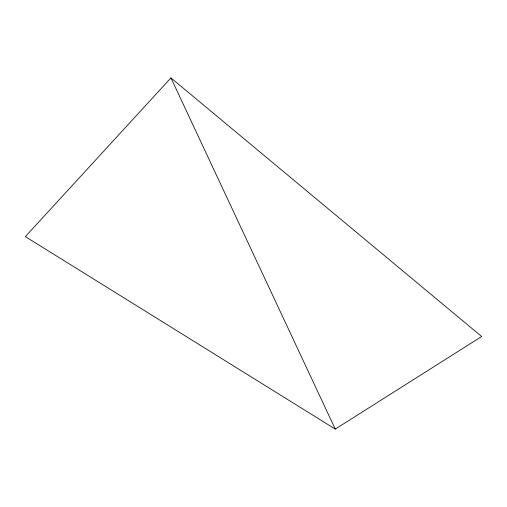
<?xml version="1.0" encoding="UTF-8"?>
<svg xmlns="http://www.w3.org/2000/svg" width="507" height="507" viewBox="0 0 507 507"><rect width="100%" height="100%" fill="white"/><g stroke="black" fill="none" stroke-linecap="round" stroke-linejoin="round"><path stroke-width="0.76" d="M170.941 77.907L25.35 236.623L335.266 429.093L481.65 336.515L170.941 77.907L335.266 429.093"/></g></svg>
